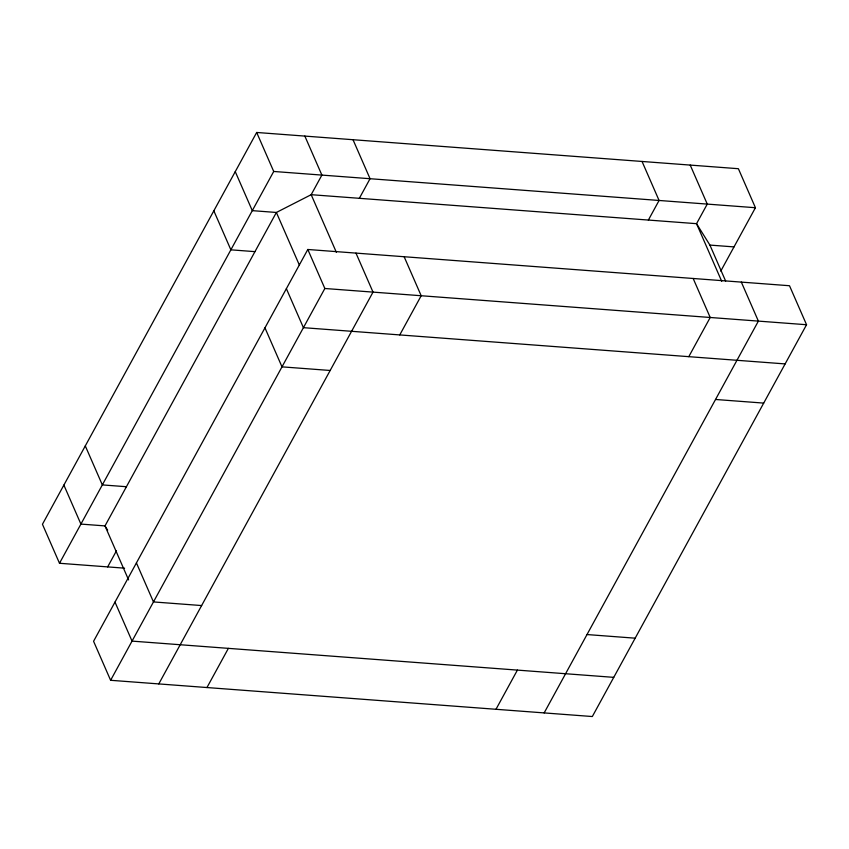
<?xml version="1.0" encoding="UTF-8"?>
<svg xmlns="http://www.w3.org/2000/svg" width="849" height="849" viewBox="0 0 849 849"><rect width="100%" height="100%" fill="white"/><g stroke="black" fill="none" stroke-linecap="round" stroke-linejoin="round"><path stroke-width="1.27" d="M720.769 271.096L755.43 207.718L738.386 168.707L256.674 132.465L42.45 524.268L59.494 563.269L124.591 568.172M59.494 563.269L273.718 171.466L256.674 132.465M107.664 566.899L116.483 550.757M307.805 249.479L93.57 641.282L110.614 680.293L592.326 716.535L806.55 324.732L789.506 285.731L307.805 249.479L324.849 288.49L110.614 680.293M359.35 198.305L370.058 178.715L353.014 139.714M158.784 683.912L373.019 292.109L355.975 253.108M206.954 687.541L228.381 648.36M399.762 334.92L421.189 295.739L404.145 256.727M648.371 220.061L659.079 200.47L642.046 161.459M495.986 709.286L517.402 670.105M688.783 356.665L710.21 317.484L693.166 278.483M544.156 712.916L758.38 321.113L741.336 282.101M273.718 171.466L755.43 207.718M235.258 171.647L252.302 210.648L276.381 212.462L311.18 194.686L696.541 223.68L709.913 245.085L734.003 246.9M254.955 251.644L230.875 249.829L213.831 210.817M324.849 288.49L806.55 324.732M785.123 363.913L303.422 327.672L286.378 288.66M330.165 370.472L281.995 366.853L264.952 327.841M715.537 399.476L763.707 403.095M126.427 486.721L102.336 484.906L85.293 445.905M201.638 605.56L153.467 601.93L136.424 562.919M586.999 634.553L635.169 638.183M613.742 677.353L132.041 641.112L114.997 602.1M107.674 530.179L105 525.902L80.91 524.088L63.877 485.087M690.216 165.088L707.259 204.089L696.541 223.68L721.714 281.295M709.913 245.085L725.651 281.093M304.844 136.084L321.888 175.096L311.18 194.686L336.353 252.291M299.453 265.27L276.381 212.462L105 525.902L128.592 579.909"/></g></svg>
